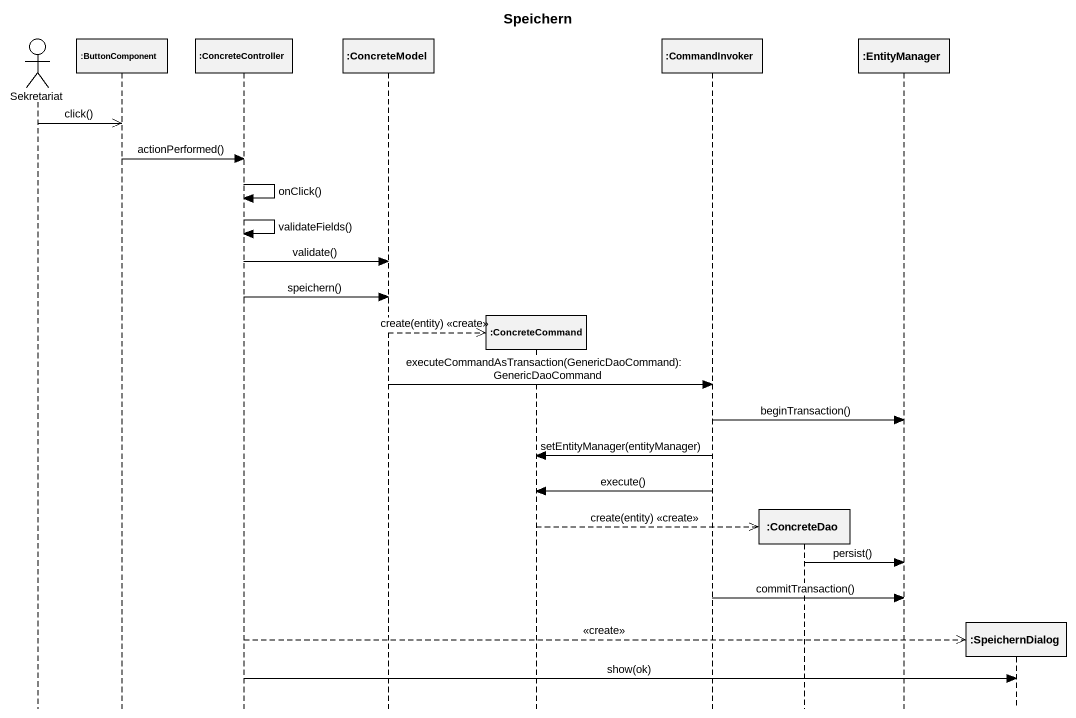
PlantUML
@startuml
title Speichern
hide footbox
actor Sekretariat
participant ":ButtonComponent" as ButtonComponent
participant ":ConcreteController" as ConcreteController
participant ":ConcreteModel" as ConcreteModel
participant ":ConcreteCommand" as ConcreteCommand
participant ":CommandInvoker" as CommandInvoker
participant ":ConcreteDao" as ConcreteDao
participant ":EntityManager" as EntityManager
participant ":SpeichernDialog" as SpeichernDialog

Sekretariat ->> ButtonComponent : click()
ButtonComponent -> ConcreteController : actionPerformed()
ConcreteController -> ConcreteController : onClick()
ConcreteController -> ConcreteController : validateFields()
ConcreteController -> ConcreteModel : validate()
ConcreteController -> ConcreteModel : speichern()
ConcreteModel -->> ConcreteCommand ** : create(entity) <<create>>
ConcreteModel -> CommandInvoker : executeCommandAsTransaction(GenericDaoCommand): GenericDaoCommand
CommandInvoker -> EntityManager : beginTransaction()
CommandInvoker -> ConcreteCommand : setEntityManager(entityManager)
CommandInvoker -> ConcreteCommand : execute()
ConcreteCommand -->> ConcreteDao ** : create(entity) <<create>>
ConcreteDao -> EntityManager : persist()
CommandInvoker -> EntityManager : commitTransaction()
ConcreteController -->> SpeichernDialog ** : <<create>>
ConcreteController -> SpeichernDialog : show(ok)
@enduml
